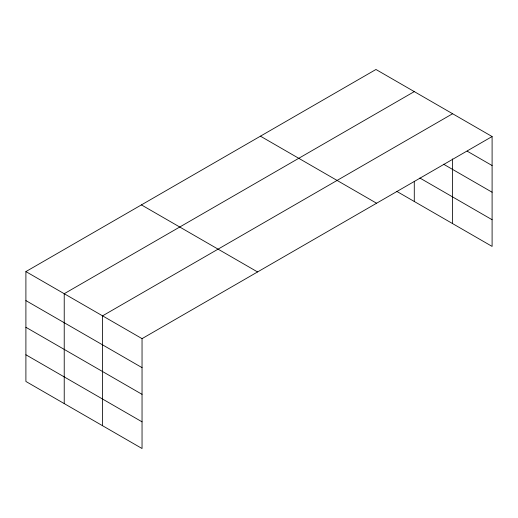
<?xml version="1.0" encoding="UTF-8"?>
<svg xmlns="http://www.w3.org/2000/svg" width="518" height="518" viewBox="0 0 518 518"><rect width="100%" height="100%" fill="white"/><g stroke="black" fill="none" stroke-linecap="round" stroke-linejoin="round"><path stroke-width="0.78" d="M452.609 158.916L452.609 223.614M396.866 191.427L492.1 246.413L492.1 136.538L375.958 69.483L25.9 271.587L25.9 381.462L142.042 448.517L142.042 338.642L25.9 271.587M414.283 91.608L64.226 293.712L64.226 403.593M452.609 113.74L102.551 315.844L102.551 425.718M142.042 338.642L492.1 136.538M467.158 151.146L492.1 165.54M443.55 164.2L492.1 192.23M419.858 178.017L492.1 219.723M260.437 136.176L376.58 203.231M141.42 204.895L257.563 271.944M25.9 300.595L142.042 367.644M25.9 327.279L142.042 394.334M25.9 354.778L142.042 421.833M414.283 181.268L414.283 201.489"/></g></svg>
